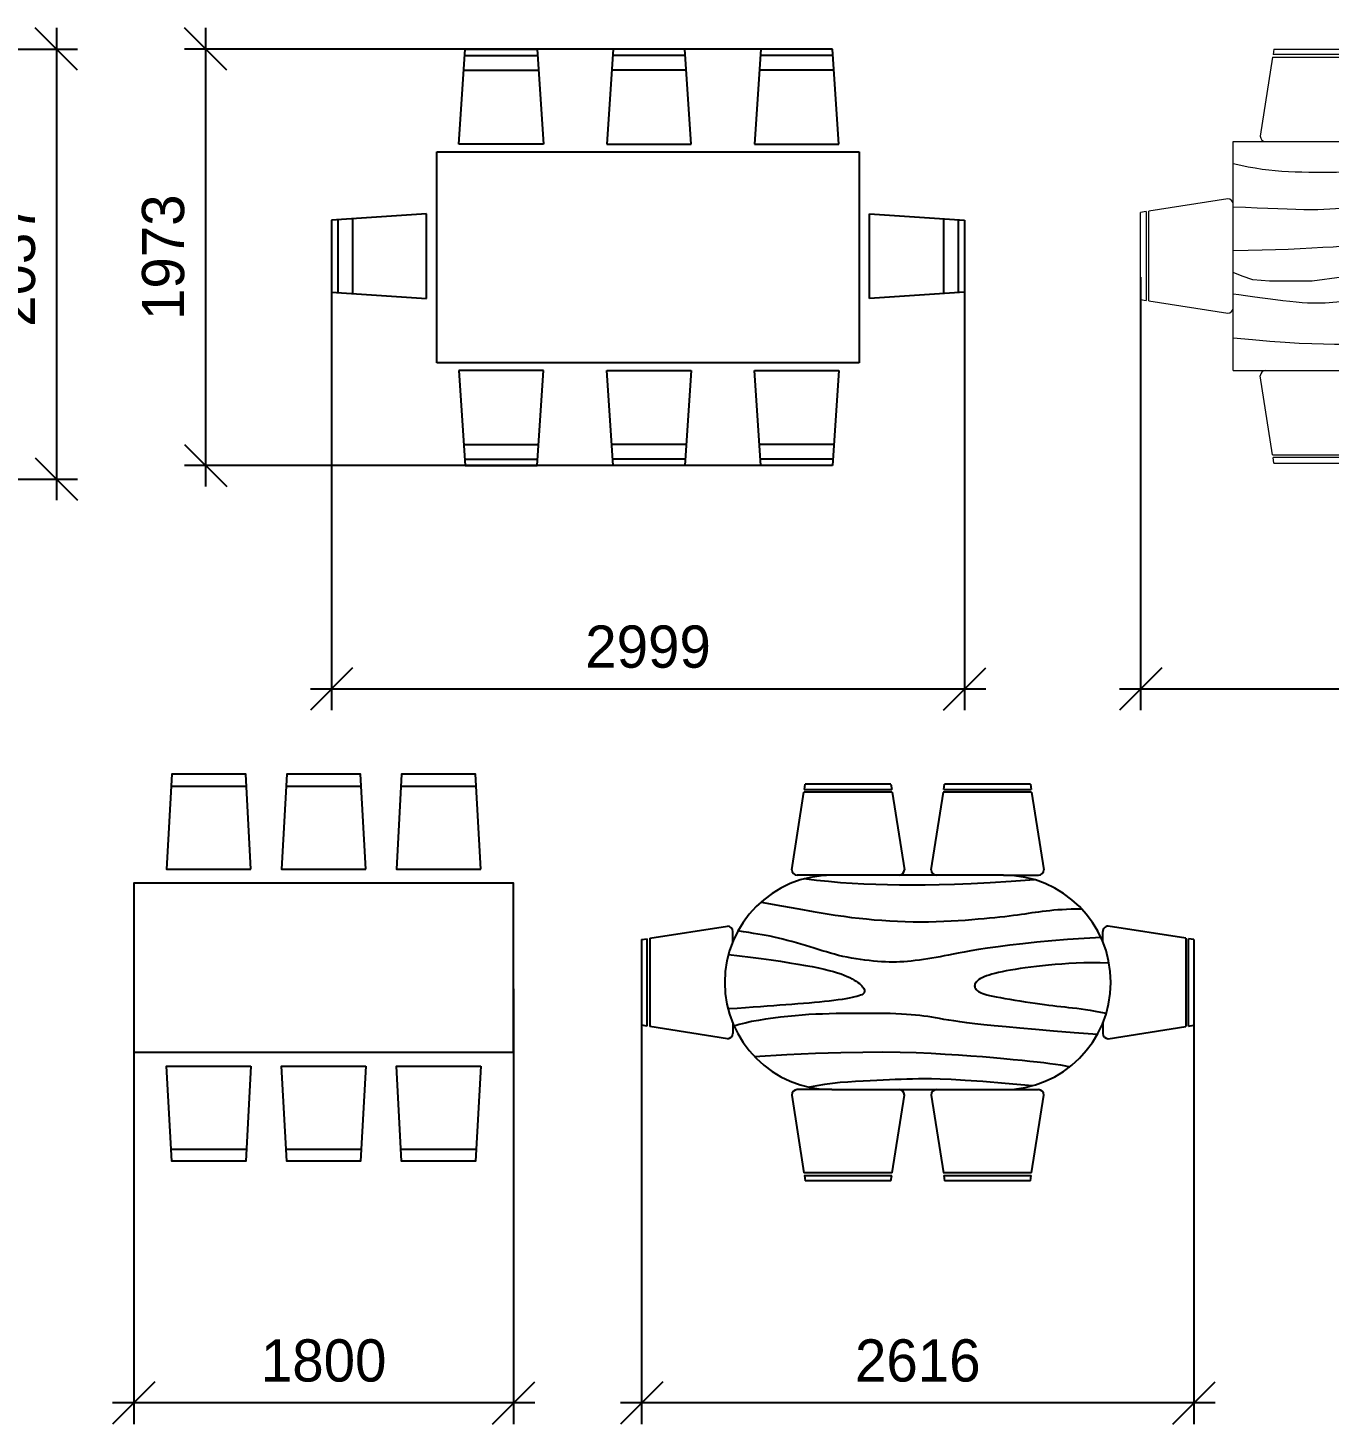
# Model space of a CAD drawing. Header units: millimetres. Extents: x 3103 to 179340, y -10977 to 70536.
# Drawn here: x 46579 to 52742, y 37936 to 44550 of the extents above; entities that cross this region are included whole.
import ezdxf

# ---------------------------------------------------------------- set-up
doc = ezdxf.new("R2010")
doc.units = ezdxf.units.MM
doc.header["$LTSCALE"] = 0.5
doc.layers.add('MEBEL', color=1, linetype='Continuous')
doc.styles.add('WROMLATS', font='wromlats.shx', dxfattribs={"bigfont": 'bigfont.shx'})
doc.dimstyles.new('juka', dxfattribs={"dimscale": 100, "dimtxt": 2, "dimasz": 2, "dimexe": 1, "dimexo": 1, "dimgap": 1, "dimtad": 1, "dimtoh": 1, "dimdec": 0, "dimzin": 0, "dimdsep": 46, "dimtxsty": 'WROMLATS', "dimblk": 'OBLIQUE', "dimcen": -3, "dimdle": 1, "dimclrd": 256, "dimclre": 256, "dimclrt": 256, "dimadec": 0, "dimazin": 0, "dimtfac": 1, "dimtdec": 0, "dimtix": 1, "dimtmove": 2, "dimatfit": 3, "dimldrblk": 'ORIGIN2', "dimfxl": 1, "dimtvp": 2.5, "dimtolj": 1, "dimtzin": 0, "dimarcsym": 0})

# ---------------------------------------------------------------- blocks, each defined once
blk = doc.blocks.new('OZ1486')
at = {"layer": 'MEBEL'}
for p, q in [((180.6, 859.3), (530.6, 859.3)), ((725, 859.3), (1075, 859.3)), ((1269.4, 859.3), (1619.4, 859.3)), ((180.6, -859.3), (530.6, -859.3)), ((725, -859.3), (1075, -859.3)), ((1269.4, -859.3), (1619.4, -859.3))]:
    blk.add_line(p, q, dxfattribs=at)
for points in [[(555.6, 466.9), (530.6, 916.9), (180.6, 916.9), (155.6, 466.9)], [(1100, 466.9), (1075, 916.9), (725, 916.9), (700, 466.9)], [(1644.4, 466.9), (1619.4, 916.9), (1269.4, 916.9), (1244.4, 466.9)], [(0, -400), (1800, -400), (1800, 400), (0, 400)], [(555.6, -466.9), (530.6, -916.9), (180.6, -916.9), (155.6, -466.9)], [(1100, -466.9), (1075, -916.9), (725, -916.9), (700, -466.9)], [(1644.4, -466.9), (1619.4, -916.9), (1269.4, -916.9), (1244.4, -466.9)]]:
    blk.add_lwpolyline(points, close=True, dxfattribs=at)
blk = doc.blocks.new('_Oblique')
at = {"color": 0, "lineweight": -2}
blk.add_line((-0.5, -0.5), (0.5, 0.5), dxfattribs=at)
blk = doc.blocks.new('*D683')
at = {"layer": 'Defpoints', "color": 0, "transparency": 16777216}
for p in [(45898.9, 44449.6), (44404.6, 42412.4), (46713.9, 42412.4)]:
    blk.add_point(p, dxfattribs=at)
at = {"layer": 'MEBEL', "lineweight": -2, "transparency": 16777216}
for p, q in [((46713.9, 44549.6), (46713.9, 42312.4)), ((45998.9, 44449.6), (46813.9, 44449.6)), ((44504.6, 42412.4), (46813.9, 42412.4))]:
    blk.add_line(p, q, dxfattribs=at)
at = {"layer": 'MEBEL', "lineweight": -2, "transparency": 16777216, "xscale": 200, "yscale": 200, "zscale": 200}
for p, rotation in [((46713.9, 44449.6), 90), ((46713.9, 42412.4), 270)]:
    blk.add_blockref('_Oblique', p, dxfattribs=dict(at, rotation=rotation))
at = {"layer": 'MEBEL', "transparency": 16777216, "insert": (46513.9, 43431), "char_height": 200, "attachment_point": 5, "rotation": 90, "style": 'WROMLATS'}
blk.add_mtext('\\A1;2037', dxfattribs=at)
blk = doc.blocks.new('_Origin2')
at = {"color": 0, "linetype": 'ByBlock', "lineweight": -2}
blk.add_line((-0.5, 0), (-1, 0), dxfattribs=at)
for radius in [0.5, 0.25]:
    blk.add_circle((0, 0), radius, dxfattribs=at)
blk = doc.blocks.new('ms_04')
at = {"layer": 'MEBEL', "linetype": 'Continuous', "lineweight": 0}
for p, q in [((625.2, 941.9), (566.8, 567.7)), ((625.3, 941.9), (1050.4, 941.9)), ((631.3, 980.6), (627.3, 954.8)), ((1048.3, 954.8), (627.3, 954.8)), ((631.3, 980.6), (1044.2, 980.6)), ((1048.2, 954.8), (1044.2, 980.6)), ((1108.7, 567.7), (1050.2, 941.9)), ((1310.1, 941.9), (1251.6, 567.7)), ((1310.2, 941.9), (1735.2, 941.9)), ((1316.1, 980.6), (1312.1, 954.8)), ((1733.1, 954.8), (1312.2, 954.8)), ((1316.1, 980.6), (1729, 980.6)), ((1733.1, 954.8), (1729, 980.6)), ((1793.5, 567.7), (1735.1, 941.9)), ((1936.5, 567.7), (1994.9, 941.9)), ((2419.8, 941.9), (1994.8, 941.9)), ((1996.9, 954.8), (2001, 980.6)), ((1996.9, 954.8), (2417.8, 954.8)), ((2413.9, 980.6), (2001, 980.6)), ((2413.9, 980.6), (2417.9, 954.8)), ((2419.9, 941.9), (2478.4, 567.7)), ((412.9, 271), (38.7, 212.5)), ((2632.3, 271), (3006.4, 212.5)), ((25.8, 210.5), (0, 206.5)), ((0, -206.5), (0, 206.5)), ((25.8, 210.5), (25.8, -210.4)), ((38.7, -212.4), (38.7, 212.6)), ((3006.4, -212.4), (3006.4, 212.6)), ((3019.3, 210.5), (3045.2, 206.5)), ((3019.3, 210.5), (3019.3, -210.4)), ((3045.2, -206.5), (3045.2, 206.5)), ((0, -206.5), (25.8, -210.5)), ((38.7, -212.5), (412.9, -271)), ((3006.5, -212.5), (2632.3, -271)), ((3045.2, -206.5), (3019.4, -210.5)), ((438.7, -541.9), (2606.4, -541.9)), ((625.2, -941.9), (566.8, -567.7)), ((1108.7, -567.7), (1050.2, -941.9)), ((1310.1, -941.9), (1251.6, -567.7)), ((1793.5, -567.7), (1735.1, -941.9)), ((1936.5, -567.7), (1994.9, -941.9)), ((2419.9, -941.9), (2478.4, -567.7)), ((625.3, -941.9), (1050.4, -941.9)), ((1048.3, -954.8), (627.3, -954.8)), ((631.3, -980.6), (627.3, -954.8)), ((631.3, -980.6), (1044.2, -980.6)), ((1048.2, -954.8), (1044.2, -980.6)), ((1310.2, -941.9), (1735.2, -941.9)), ((1316.1, -980.6), (1312.1, -954.8)), ((1733.1, -954.8), (1312.2, -954.8)), ((1316.1, -980.6), (1729, -980.6)), ((1733.1, -954.8), (1729, -980.6)), ((2419.8, -941.9), (1994.8, -941.9)), ((1996.9, -954.8), (2417.8, -954.8)), ((1996.9, -954.8), (2001, -980.6)), ((2413.9, -980.6), (2001, -980.6)), ((2413.9, -980.6), (2417.9, -954.8))]:
    blk.add_line(p, q, dxfattribs=at)
for points in [[(438.7, -541.9), (438.7, 541.9), (2606.4, 541.9), (2606.4, -541.9)], [(438.7, 438.7), (474.9, 430.2), (509.5, 423.1), (542.8, 417.2), (575.1, 412.3), (606.7, 408.4), (637.9, 405.3), (669, 402.8), (700.4, 401), (732.2, 399.5), (764.4, 398.4), (797, 397.7), (829.7, 397.3), (862.5, 397.2), (895.3, 397.4), (928, 397.8), (960.4, 398.5), (992.6, 399.3), (1024.5, 400.3), (1056.5, 401.6), (1088.8, 403), (1121.5, 404.7), (1154.8, 406.7), (1189, 408.9), (1224.2, 411.3), (1260.5, 414), (1297.8, 417), (1335.6, 420.2), (1373.7, 423.5), (1411.8, 427), (1449.5, 430.6), (1486.5, 434.2), (1522.6, 437.9), (1557.3, 441.6), (1590.8, 445.4), (1623, 449.1), (1654, 453), (1683.7, 456.9), (1712.2, 461), (1739.6, 465.1), (1765.8, 469.5), (1790.8, 474), (1815, 478.6), (1838.4, 483.2), (1861.4, 487.6), (1884.1, 491.8), (1906.8, 495.7), (1929.6, 499.1), (1952.8, 502), (1976.7, 504.3), (2001.6, 506), (2027.9, 507.1), (2055.9, 507.7), (2086.1, 507.9), (2118.9, 507.6), (2154.6, 506.9), (2193.7, 506), (2236.4, 504.6), (2282.4, 502.4), (2331.3, 498.8), (2382.8, 493.1), (2436.4, 484.9), (2491.9, 473.4), (2548.7, 458.2), (2606.4, 438.7)], [(2606.4, 335.5), (2538.4, 353.7), (2475.6, 367.3), (2417.7, 377), (2364.4, 383.3), (2315.2, 387), (2269.9, 388.5), (2228.1, 388.5), (2189.5, 387.6), (2153.7, 386.4), (2120.3, 384.8), (2089.2, 383), (2059.9, 380.7), (2032.3, 378.1), (2005.9, 375.2), (1980.4, 371.8), (1955.6, 367.9), (1931.2, 363.6), (1906.8, 358.9), (1882.2, 353.8), (1857, 348.4), (1830.9, 342.8), (1803.6, 336.8), (1774.8, 330.8), (1744.3, 324.5), (1711.6, 318.2), (1676.9, 311.8), (1640.2, 305.4), (1601.4, 299), (1560.6, 292.7), (1517.8, 286.4), (1473, 280.2), (1426.2, 274.2), (1377.7, 268.4), (1328, 262.8), (1278, 257.4), (1228.4, 252.3), (1180, 247.4), (1133.7, 242.9), (1090.2, 238.7), (1050.2, 234.8), (1014.4, 231.3), (982, 228.2), (952.1, 225.5), (923.8, 223.2), (896.1, 221.4), (868.1, 220.1), (838.9, 219.3), (807.5, 219), (773.1, 219.3), (735.6, 220), (694.7, 221.3), (650.6, 222.9), (602.9, 224.8), (551.8, 227.1), (497.1, 229.6), (438.7, 232.3)], [(438.7, 25.8), (509.5, 27.3), (576.3, 29.1), (639.5, 31.1), (699.4, 33.2), (756.3, 35.7), (810.5, 38.3), (862.4, 41.3), (912.3, 44.4), (960.3, 47.9), (1006.6, 51.6), (1051.1, 55.6), (1093.7, 59.7), (1134.3, 64.1), (1172.9, 68.6), (1209.4, 73.2), (1243.8, 78), (1276.1, 82.8), (1306.3, 87.7), (1334.6, 92.7), (1361.1, 97.6), (1386, 102.4), (1409.4, 107.2), (1431.5, 111.9), (1452.4, 116.4), (1472.2, 120.8), (1491, 124.9), (1508.7, 128.9), (1525.4, 132.7), (1541, 136.3), (1555.5, 139.7), (1569.1, 143), (1581.5, 146), (1592.9, 148.9), (1603.4, 151.6), (1613.1, 154.2), (1622.1, 156.7), (1630.5, 159.2), (1638.5, 161.7), (1646.1, 164.2), (1653.5, 166.7), (1660.9, 169.4), (1668.2, 172.1), (1675.5, 175), (1683, 178), (1690.6, 181.1), (1698.5, 184.3), (1706.7, 187.8), (1715.3, 191.4), (1724.3, 195.2), (1733.9, 199.2), (1744.4, 203.3), (1755.8, 207.7), (1768.5, 212.2), (1782.5, 216.9), (1798, 221.8), (1815.3, 226.9), (1834.5, 232.1), (1855.2, 237.5), (1877.2, 242.7), (1900.1, 247.8), (1923.6, 252.7), (1947.3, 257.1), (1970.9, 261.1), (1994, 264.4), (2016.4, 267), (2038.1, 268.9), (2059.2, 270.3), (2079.7, 271.1), (2099.7, 271.6), (2119.3, 271.7), (2138.6, 271.6), (2157.7, 271.3), (2176.5, 270.8), (2195.1, 270.3), (2213.3, 269.6), (2231.1, 268.8), (2248.4, 267.8), (2265, 266.6), (2281, 265.1), (2296.1, 263.4), (2310.4, 261.4), (2324, 259.2), (2337, 256.7), (2349.4, 254), (2361.6, 251.1), (2373.5, 248.1), (2385.3, 245), (2397.1, 241.7), (2409.1, 238.3), (2421.3, 234.8), (2433.7, 231.1), (2446.2, 227.3), (2458.8, 223.2), (2471.6, 218.8), (2484.6, 214.1), (2497.7, 209.1), (2510.9, 203.7), (2524.2, 197.6), (2537.7, 190.5), (2551.3, 182.1), (2564.9, 172.1), (2578.7, 160.1), (2592.5, 145.8), (2606.4, 129)], [(2606.4, 25.8), (2428.9, 59.2), (2170.8, 77), (1727.4, 59.2), (1531, 29.7), (1351.4, -5.8), (1048.4, -76.9), (952.9, -100.5), (812.6, -118.3), (672.3, -118.3), (610.6, -118.3), (532, -112.4), (481.5, -94.6), (438.7, -77.4)], [(2606.4, -77.4), (2527.3, -71.8), (2448.6, -68.4), (2370.5, -67), (2293.3, -67.2), (2217.4, -68.9), (2143.1, -71.7), (2070.5, -75.2), (2000.1, -79.3), (1932, -83.7), (1866.6, -88.2), (1804.1, -92.9), (1744.7, -97.7), (1688.5, -102.6), (1635.9, -107.5), (1587.1, -112.4), (1542.2, -117.3), (1501.4, -122.1), (1464.2, -126.8), (1430, -131.5), (1398.1, -136.3), (1367.9, -141.1), (1338.7, -146.1), (1310.1, -151.3), (1281.3, -156.7), (1251.8, -162.4), (1221.9, -168.2), (1191.9, -174.2), (1162.1, -180), (1132.9, -185.8), (1104.6, -191.3), (1077.6, -196.4), (1052.1, -201.1), (1028.5, -205.3), (1006.5, -208.9), (985.8, -212.1), (966.3, -214.8), (947.5, -217.1), (929.2, -219), (911.2, -220.6), (893.1, -221.8), (874.6, -222.8), (855.4, -223.4), (835.3, -223.6), (813.7, -223.3), (790.4, -222.5), (765.1, -221), (737.4, -218.8), (706.9, -215.9), (673.7, -212.2), (638.3, -207.9), (601.9, -203.1), (565.4, -198.2), (529.8, -193.3), (496.2, -188.5), (465.5, -184.3), (438.7, -180.6)], [(438.7, -387.1), (529.7, -396.1), (611.5, -403.2), (685, -408.5), (751.4, -412.3), (811.6, -414.8), (866.8, -416.4), (917.9, -417.2), (966, -417.6), (1012.1, -417.6), (1056.3, -417.5), (1098.9, -417.1), (1139.9, -416.5), (1179.4, -415.7), (1217.7, -414.7), (1254.7, -413.5), (1290.6, -412.2), (1325.6, -410.6), (1359.6, -408.8), (1392.7, -406.8), (1424.9, -404.6), (1456.4, -402.2), (1487, -399.5), (1516.8, -396.6), (1546, -393.4), (1574.4, -390), (1602.3, -386.2), (1629.7, -382.2), (1656.8, -378), (1683.7, -373.5), (1710.6, -368.9), (1737.6, -364), (1764.8, -358.9), (1792.4, -353.6), (1820.3, -348.3), (1848.5, -342.9), (1877.1, -337.6), (1906, -332.4), (1935.3, -327.4), (1964.9, -322.8), (1994.9, -318.5), (2025.2, -314.6), (2055.6, -311.2), (2085.9, -308.2), (2115.8, -305.6), (2145.1, -303.4), (2173.6, -301.5), (2200.9, -300), (2226.9, -298.7), (2251.4, -297.8), (2274.4, -297), (2296, -296.6), (2316.3, -296.3), (2335.5, -296.2), (2353.6, -296.2), (2370.6, -296.5), (2386.8, -296.8), (2402.3, -297.2), (2417, -297.6), (2431.1, -298.1), (2444.7, -298.6), (2458, -298.9), (2470.9, -299.2), (2483.6, -299.3), (2496.3, -299.2), (2508.9, -298.9), (2521.7, -298.3), (2534.6, -297.3), (2547.9, -295.8), (2561.6, -293.8), (2575.9, -291.2), (2590.8, -287.9), (2606.4, -283.9)]]:
    blk.add_lwpolyline(points, dxfattribs=at)
for centre, start, end in [((592.6, 567.7), 180, 270), ((1082.9, 567.7), 270, 0), ((1277.4, 567.7), 180, 270), ((1767.7, 567.7), 270, 0), ((1962.3, 567.7), 180, 270), ((2452.6, 567.7), 270, 0), ((412.9, 245.2), 0, 90), ((2632.3, 245.2), 90, 180), ((412.9, -245.2), 270, 0), ((2632.3, -245.2), 180, 270), ((592.6, -567.7), 90, 180), ((1082.9, -567.7), 0, 90), ((1277.4, -567.7), 90, 180), ((1767.7, -567.7), 0, 90), ((1962.3, -567.7), 90, 180), ((2452.6, -567.7), 0, 90)]:
    blk.add_arc(centre, 25.8, start, end, dxfattribs=at)
blk = doc.blocks.new('ms_15')
at = {"layer": 'MEBEL', "linetype": 'Continuous'}
for p, q in [((770.68172, 914.391872), (774.65174, 939.8)), ((1181.05174, 939.8), (774.65174, 939.8)), ((1181.05174, 939.8), (1185.01922, 914.411176)), ((1431.08172, 914.391872), (1435.05174, 939.8)), ((1841.45174, 939.8), (1435.05174, 939.8)), ((1841.45174, 939.8), (1845.41922, 914.411176)), ((711.15174, 533.4), (768.69544, 901.681712)), ((1186.9039, 901.7), (768.5786, 901.7)), ((770.62838, 914.4), (1184.9481, 914.4)), ((1187.00296, 901.715494), (1244.55174, 533.4)), ((1371.55174, 533.4), (1429.09544, 901.681712)), ((1847.3039, 901.7), (1428.9786, 901.7)), ((1431.02838, 914.4), (1845.3481, 914.4)), ((1847.40296, 901.715494), (1904.95174, 533.4)), ((901.65174, 508), (736.55174, 508)), ((1714.45174, 508), (901.65174, 508)), ((1714.45174, 508), (1879.55174, 508)), ((38.08476, 209.150712), (406.4, 266.7)), ((2578.02126, 209.150712), (2209.70348, 266.7)), ((0, 203.2), (25.38984, 207.166718)), ((0, 203.2), (0, -203.2)), ((25.4, -207.224122), (25.4, 207.095852)), ((38.1, 209.052414), (38.1, -209.27441)), ((431.8, 193.168524), (431.8, 241.3)), ((2184.30348, 193.168524), (2184.30348, 241.3)), ((2578.00348, 209.052414), (2578.00348, -209.27441)), ((2590.70348, -207.224122), (2590.70348, 207.095852)), ((2616.10348, 203.2), (2590.71618, 207.166718)), ((2616.10348, 203.2), (2616.10348, -203.2)), ((431.8, -193.046096), (431.8, -241.3)), ((2184.30348, -193.046096), (2184.30348, -241.3)), ((25.40762, -207.170274), (0, -203.2)), ((406.4, -266.7), (38.11778, -209.1563)), ((2209.70348, -266.7), (2577.9857, -209.1563)), ((2590.69586, -207.170274), (2616.10348, -203.2)), ((901.65174, -508), (736.55174, -508)), ((901.65174, -508), (1714.45174, -508)), ((1714.45174, -508), (1879.55174, -508)), ((711.15174, -533.4), (768.69544, -901.681712)), ((1187.00296, -901.715494), (1244.55174, -533.4)), ((1371.55174, -533.4), (1429.09544, -901.681712)), ((1847.40296, -901.715494), (1904.95174, -533.4)), ((1186.9039, -901.7), (768.5786, -901.7)), ((770.62838, -914.4), (1184.9481, -914.4)), ((770.68172, -914.391872), (774.65174, -939.8)), ((1181.05174, -939.8), (1185.01922, -914.411176)), ((1847.3039, -901.7), (1428.9786, -901.7)), ((1431.02838, -914.4), (1845.3481, -914.4)), ((1431.08172, -914.391872), (1435.05174, -939.8)), ((1841.45174, -939.8), (1845.41922, -914.411176)), ((1181.05174, -939.8), (774.65174, -939.8)), ((1841.45174, -939.8), (1435.05174, -939.8))]:
    blk.add_line(p, q, dxfattribs=at)
for points in [[(1861.71078, 486.201466), (1750.06254, 477.914208), (1650.52756, 471.548206), (1561.57676, 466.882734), (1481.68868, 463.69732), (1409.33424, 461.771492), (1342.98944, 460.88427), (1281.12774, 460.815436), (1222.22006, 461.344264), (1164.93036, 462.308448), (1108.66174, 463.779362), (1053.00526, 465.886292), (997.54944, 468.758778), (941.88788, 472.52636), (885.6091, 477.318578), (828.30416, 483.264972), (769.56412, 490.495082)], [(565.59196, 380.903226), (662.88666, 363.019594), (744.25556, 348.313248), (812.05832, 336.380074), (868.65714, 326.815196), (916.41168, 319.214246), (957.6816, 313.172856), (994.8291, 308.285896), (1030.2113, 304.149252), (1065.77638, 300.431708), (1101.83676, 297.09491), (1138.28322, 294.174672), (1175.01162, 291.706046), (1211.92036, 289.724592), (1248.90276, 288.265362), (1285.85722, 287.363916), (1322.67452, 287.05556), (1359.2429, 287.35655), (1395.39472, 288.207704), (1430.94964, 289.530028), (1465.72986, 291.24529), (1499.55504, 293.274496), (1532.24992, 295.539668), (1563.63162, 297.961812), (1593.52488, 300.462442), (1621.79254, 302.97628), (1648.48032, 305.490118), (1673.67966, 308.003702), (1697.47692, 310.51754), (1719.96354, 313.031378), (1741.22588, 315.545216), (1761.35792, 318.0588), (1780.44856, 320.572638), (1798.60194, 323.083936), (1816.00348, 325.579232), (1832.8513, 328.043286), (1849.35114, 330.460096), (1865.70112, 332.814168), (1882.10444, 335.089754), (1898.76176, 337.270852), (1915.8712, 339.342222), (1933.61818, 341.285322), (1952.11192, 343.072974), (1971.44132, 344.675206), (1991.69274, 346.061792), (2012.96016, 347.203268), (2035.33248, 348.069662), (2058.8986, 348.630748), (2083.74742, 348.857062)], [(2175.98752, 212.266022), (2095.50762, 208.443322), (2017.61598, 203.395326), (1942.92474, 197.377558), (1872.05112, 190.646304), (1805.60726, 183.457342), (1744.20276, 176.066196), (1688.45738, 168.729152), (1638.98326, 161.701734), (1596.14362, 155.189682), (1559.29584, 149.19579), (1527.55346, 143.673322), (1500.0224, 138.575034), (1475.8162, 133.853936), (1454.04078, 129.46253), (1433.80968, 125.35408), (1414.22882, 121.481342), (1394.57684, 117.808756), (1374.79024, 114.348514), (1354.9757, 111.12373), (1335.23228, 108.15828), (1315.6692, 105.475532), (1296.3906, 103.099362), (1277.49808, 101.052884), (1259.09578, 99.359974), (1241.24466, 98.04019), (1223.8101, 97.097596), (1206.6143, 96.531938), (1189.47692, 96.34347), (1172.22016, 96.531938), (1154.66622, 97.097596), (1136.63476, 98.04019), (1117.95052, 99.359974), (1098.4865, 101.056694), (1078.36208, 103.130604), (1057.7449, 105.581704), (1036.80514, 108.40974), (1015.7206, 111.614712), (994.65638, 115.196874), (973.7852, 119.155972), (953.27978, 123.49226), (933.25696, 128.199134), (913.63038, 133.243574), (894.2578, 138.586718), (874.99698, 144.189196), (855.70568, 150.011384), (836.2442, 156.01442), (816.46776, 162.15868), (796.23666, 168.405302), (775.46454, 174.708566), (754.27078, 181.0004), (732.83064, 187.20562), (711.31938, 193.249804), (689.91226, 199.058276), (668.78708, 204.556614), (648.11402, 209.669888), (628.07088, 214.323676), (608.7237, 218.4781), (589.70926, 222.233998), (570.55766, 225.726498), (550.79138, 229.091236), (529.94052, 232.463594), (507.53518, 235.978954), (483.10038, 239.772698), (456.16368, 243.980462)], [(411.12694, 131.8133), (464.2485, 125.60173), (515.79018, 119.267478), (565.46496, 112.850676), (612.99344, 106.391202), (658.08352, 99.929188), (700.45326, 93.504004), (739.81818, 87.15629), (775.89126, 80.92567), (808.482, 74.840846), (837.77328, 68.885816), (864.03688, 63.03264), (887.55474, 57.254394), (908.5961, 51.522884), (927.44036, 45.81144), (944.36184, 40.091868), (959.6374, 34.33699), (973.5058, 28.530296), (986.06102, 22.700234), (997.36656, 16.88592), (1007.48084, 11.12647), (1016.45974, 5.461254), (1024.3693, -0.070358), (1031.26286, -5.42925), (1037.20392, -10.576052), (1042.24582, -15.479014), (1046.43174, -20.138898), (1049.79978, -24.562816), (1052.38296, -28.758896), (1054.22192, -32.735266), (1055.35476, -36.499292), (1055.8145, -40.059102), (1055.64178, -43.42257), (1054.84168, -46.601634), (1053.29736, -49.623218), (1050.85896, -52.519326), (1047.37662, -55.3212), (1042.70302, -58.060082), (1036.6883, -60.767722), (1029.1826, -63.475362), (1020.03606, -66.214244), (1009.142, -69.006974), (996.53344, -71.83882), (982.28404, -74.686414), (966.47254, -77.526134), (949.16752, -80.334612), (930.45026, -83.087972), (910.38934, -85.762846), (889.0635, -88.335358), (866.54894, -90.78976), (842.93964, -93.137736), (818.32958, -95.399606), (792.82036, -97.59442), (766.50596, -99.742244), (739.4829, -101.862636), (711.85024, -103.975154), (683.70196, -106.099356), (655.05584, -108.255054), (625.59438, -110.461806), (594.92388, -112.739424), (562.64556, -115.107212), (528.36318, -117.584982), (491.68304, -120.192292), (452.20636, -122.948954), (409.5369, -125.874526)], [(2214.13578, 91.200478), (2172.24356, 92.291916), (2132.37318, 92.529406), (2094.3824, 92.012516), (2058.14168, 90.84056), (2023.51132, 89.113614), (1990.36178, 86.930738), (1958.55336, 84.391754), (1927.95144, 81.595976), (1898.45696, 78.628494), (1870.08516, 75.515724), (1842.89192, 72.269604), (1816.9255, 68.90131), (1792.24432, 65.423288), (1768.8941, 61.847222), (1746.93072, 58.184542), (1726.40498, 54.447186), (1707.35498, 50.64506), (1689.76802, 46.780196), (1673.60854, 42.85234), (1658.85114, 38.861746), (1645.46534, 34.808414), (1633.42066, 30.69209), (1622.68662, 26.512774), (1613.23274, 22.270974), (1605.02854, 17.968722), (1598.0156, 13.619226), (1592.13296, 9.238488), (1587.32474, 4.842002), (1583.52998, 0.445516), (1580.68772, -3.935476), (1578.74208, -8.284718), (1577.62956, -12.58697), (1577.29936, -16.82623), (1577.73878, -20.987258), (1578.93766, -25.053798), (1580.88838, -29.010356), (1583.58332, -32.841184), (1587.0174, -36.530788), (1591.18046, -40.063166), (1596.06742, -43.42257), (1601.70876, -46.605444), (1608.28736, -49.654714), (1616.02674, -52.625498), (1625.1555, -55.57266), (1635.89208, -58.551064), (1648.46, -61.616082), (1663.08532, -64.822578), (1679.99156, -68.225162), (1699.2854, -71.858378), (1720.60362, -75.672188), (1743.47124, -79.596234), (1767.41328, -83.559142), (1791.95222, -87.491062), (1816.608, -91.32062), (1840.90818, -94.977204), (1864.3727, -98.390456), (1886.63834, -101.50856), (1907.794, -104.355646), (1928.04288, -106.97464), (1947.5831, -109.40923), (1966.61532, -111.702342), (1985.34274, -113.89741), (2003.96602, -116.03736), (2022.68582, -118.165626), (2041.70534, -120.33631), (2061.23794, -122.647964), (2081.49444, -125.21057), (2102.69328, -128.133602), (2125.04274, -131.526534), (2148.76126, -135.499094), (2174.05966, -140.161264), (2201.15384, -145.622264)], [(2158.67234, -246.696992), (2048.81734, -238.049308), (1951.68266, -230.259128), (1866.2269, -223.22663), (1791.40612, -216.851738), (1726.17892, -211.034122), (1669.50136, -205.67396), (1620.33204, -200.670922), (1577.62956, -195.925186), (1540.41094, -191.355218), (1507.92942, -186.95416), (1479.50174, -182.733696), (1454.44464, -178.705764), (1432.06724, -174.882302), (1411.68628, -171.274486), (1392.6185, -167.894762), (1374.17556, -164.754306), (1355.74532, -161.863532), (1337.01028, -159.223964), (1317.72406, -156.835856), (1297.64028, -154.699208), (1276.5151, -152.813766), (1254.0996, -151.179784), (1230.14994, -149.797262), (1204.4172, -148.6662), (1176.75406, -147.78355), (1147.38404, -147.136866), (1116.62972, -146.710146), (1084.8086, -146.487388), (1052.24326, -146.453352), (1019.25374, -146.59229), (986.15754, -146.8882), (953.27978, -147.325334), (920.8516, -147.901406), (888.76632, -148.6662), (856.82836, -149.6822), (824.84976, -151.012398), (792.62986, -152.719532), (759.97816, -154.866848), (726.70162, -157.51683), (692.60466, -160.732216), (657.6314, -164.562282), (622.28222, -168.999662), (587.18958, -174.02302), (552.99356, -179.61102), (520.32408, -185.743088), (489.82376, -192.397634), (462.12252, -199.553322), (437.8579, -207.189324)], [(534.98496, -351.41154), (688.50002, -342.208612), (823.84392, -335.724754), (943.10708, -331.634592), (1048.37738, -329.612498), (1141.7427, -329.33259), (1225.296, -330.469748), (1301.12262, -332.697836), (1371.31298, -335.69148), (1437.60952, -339.16493), (1500.35006, -342.991948), (1559.52952, -347.08592), (1615.14028, -351.36074), (1667.17472, -355.729794), (1715.62522, -360.106722), (1760.4867, -364.40491), (1801.74646, -368.538252), (1839.45276, -372.448074), (1873.8596, -376.18797), (1905.27178, -379.83922), (1933.9941, -383.483104), (1960.33644, -387.200902), (1984.59852, -391.074148), (2007.09022, -395.184122), (2028.11634, -399.612104)], [(1850.69734, -489.41863), (1721.3453, -478.28581), (1616.42552, -469.936068), (1532.56996, -463.989674), (1466.4055, -460.067152), (1414.55902, -457.789026), (1373.66248, -456.775312), (1340.3453, -456.646788), (1311.23182, -457.023216), (1283.45692, -457.589636), (1256.15954, -458.285342), (1228.9917, -459.114906), (1201.59526, -460.08163), (1173.6197, -461.190086), (1144.70688, -462.443576), (1114.50628, -463.846418), (1082.6623, -465.402422), (1048.9565, -467.141052), (1013.71146, -469.191848), (977.38438, -471.71102), (940.42992, -474.853762), (903.30782, -478.775268), (866.47274, -483.631494), (830.38188, -489.577888), (795.49244, -496.769644)]]:
    blk.add_lwpolyline(points, dxfattribs=at)
for centre, radius, start, end in [((736.55174, 533.4), 25.4, 180, 270), ((1219.15174, 533.4), 25.4, 270, 0), ((1396.95174, 533.4), 25.4, 180, 270), ((1879.55174, 533.4), 25.4, 270, 0), ((901.65174, 0), 508, 90, 270), ((1714.45174, 0), 508, 270, 90), ((406.4, 241.3), 25.4, 0, 90), ((2209.70348, 241.3), 25.4, 90, 180.0000006829), ((406.4, -241.3), 25.4, 270, 0), ((2209.70348, -241.3), 25.4, 180.0000006829, 270), ((736.55174, -533.4), 25.4, 90, 180), ((1219.15174, -533.4), 25.4, 0, 90), ((1396.95174, -533.4), 25.4, 90, 180), ((1879.55174, -533.4), 25.4, 0, 90)]:
    blk.add_arc(centre, radius, start, end, dxfattribs=at)
blk = doc.blocks.new('st i stul 2')
at = {"layer": 'MEBEL'}
for p, q in [((104, 36.3), (134, 486.3)), ((134, 486.3), (474, 486.3)), ((134, 486.3), (474, 486.3)), ((474, 486.3), (504, 36.3)), ((834, 486.3), (804, 36.3)), ((1174, 486.3), (834, 486.3)), ((1174, 486.3), (834, 486.3)), ((1204, 36.3), (1174, 486.3)), ((1534, 486.3), (1504, 36.3)), ((1874, 486.3), (1534, 486.3)), ((1874, 486.3), (1534, 486.3)), ((1904, 36.3), (1874, 486.3)), ((132, 456.3), (476, 456.3)), ((1176, 456.3), (832, 456.3)), ((1876, 456.3), (1532, 456.3)), ((127.3, 386.3), (480.6, 386.3)), ((1180.6, 386.3), (827.3, 386.3)), ((1880.6, 386.3), (1527.3, 386.3)), ((0, -1000), (0, 0)), ((0, 0), (2000, 0)), ((504, 36.3), (104, 36.3)), ((804, 36.3), (1204, 36.3)), ((1504, 36.3), (1904, 36.3)), ((2000, 0), (2000, -1000)), ((-49.6, -295.1), (-499.6, -325.1)), ((-499.6, -325.1), (-499.6, -665.1)), ((-499.6, -325.1), (-499.6, -665.1)), ((-469.6, -323.1), (-469.6, -667.1)), ((-399.6, -318.5), (-399.6, -671.8)), ((-49.6, -695.1), (-49.6, -295.1)), ((2049.6, -295.1), (2499.6, -325.1)), ((2049.6, -695.1), (2049.6, -295.1)), ((2399.6, -318.5), (2399.6, -671.8)), ((2469.6, -323.1), (2469.6, -667.1)), ((2499.6, -325.1), (2499.6, -665.1)), ((2499.6, -325.1), (2499.6, -665.1)), ((-499.6, -665.1), (-49.6, -695.1)), ((2499.6, -665.1), (2049.6, -695.1)), ((2000, -1000), (0, -1000)), ((104, -1036.3), (134, -1486.3)), ((504, -1036.3), (104, -1036.3)), ((474, -1486.3), (504, -1036.3)), ((804, -1036.3), (1204, -1036.3)), ((834, -1486.3), (804, -1036.3)), ((1204, -1036.3), (1174, -1486.3)), ((1504, -1036.3), (1904, -1036.3)), ((1534, -1486.3), (1504, -1036.3)), ((1904, -1036.3), (1874, -1486.3)), ((127.3, -1386.3), (480.6, -1386.3)), ((1180.6, -1386.3), (827.3, -1386.3)), ((1880.6, -1386.3), (1527.3, -1386.3)), ((132, -1456.3), (476, -1456.3)), ((134, -1486.3), (474, -1486.3)), ((134, -1486.3), (474, -1486.3)), ((1176, -1456.3), (832, -1456.3)), ((1174, -1486.3), (834, -1486.3)), ((1174, -1486.3), (834, -1486.3)), ((1876, -1456.3), (1532, -1456.3)), ((1874, -1486.3), (1534, -1486.3)), ((1874, -1486.3), (1534, -1486.3))]:
    blk.add_line(p, q, dxfattribs=at)
blk = doc.blocks.new('*D832')
at = {"layer": 'Defpoints', "color": 0, "transparency": 16777216}
for p in [(48016.8, 43468.1), (51016, 43468.1), (48016.8, 41417.6)]:
    blk.add_point(p, dxfattribs=at)
at = {"layer": 'MEBEL', "lineweight": -2, "transparency": 16777216}
for p, q in [((48016.8, 43368.1), (48016.8, 41317.6)), ((51016, 43368.1), (51016, 41317.6)), ((51116, 41417.6), (47916.8, 41417.6))]:
    blk.add_line(p, q, dxfattribs=at)
at = {"layer": 'MEBEL', "lineweight": -2, "transparency": 16777216, "xscale": 200, "yscale": 200, "zscale": 200, "rotation": 180}
blk.add_blockref('_Oblique', (48016.8, 41417.6), dxfattribs=at)
at = {"layer": 'MEBEL', "lineweight": -2, "transparency": 16777216, "xscale": 200, "yscale": 200, "zscale": 200}
blk.add_blockref('_Oblique', (51016, 41417.6), dxfattribs=at)
at = {"layer": 'MEBEL', "transparency": 16777216, "insert": (49516.4, 41617.6), "char_height": 200, "attachment_point": 5, "style": 'WROMLATS'}
blk.add_mtext('\\A1;2999', dxfattribs=at)
blk = doc.blocks.new('*D833')
at = {"layer": 'Defpoints', "color": 0, "transparency": 16777216}
for p in [(50220.4, 44449.6), (47420.4, 42476.9), (50220.4, 42476.9)]:
    blk.add_point(p, dxfattribs=at)
at = {"layer": 'MEBEL', "lineweight": -2, "transparency": 16777216}
for p, q in [((47420.4, 44549.6), (47420.4, 42376.9)), ((50120.4, 44449.6), (47320.4, 44449.6)), ((50120.4, 42476.9), (47320.4, 42476.9))]:
    blk.add_line(p, q, dxfattribs=at)
at = {"layer": 'MEBEL', "lineweight": -2, "transparency": 16777216, "xscale": 200, "yscale": 200, "zscale": 200}
for p, rotation in [((47420.4, 44449.6), 90), ((47420.4, 42476.9), 270)]:
    blk.add_blockref('_Oblique', p, dxfattribs=dict(at, rotation=rotation))
at = {"layer": 'MEBEL', "transparency": 16777216, "insert": (47220.4, 43463.3), "char_height": 200, "attachment_point": 5, "rotation": 90, "style": 'WROMLATS'}
blk.add_mtext('\\A1;1973', dxfattribs=at)
blk = doc.blocks.new('*D835')
at = {"layer": 'Defpoints', "color": 0, "transparency": 16777216}
for p in [(51849.6, 43469), (54894.8, 43469), (51849.6, 41417.6)]:
    blk.add_point(p, dxfattribs=at)
at = {"layer": 'MEBEL', "lineweight": -2, "transparency": 16777216}
for p, q in [((51849.6, 43369), (51849.6, 41317.6)), ((54894.8, 43369), (54894.8, 41317.6)), ((54994.8, 41417.6), (51749.6, 41417.6))]:
    blk.add_line(p, q, dxfattribs=at)
at = {"layer": 'MEBEL', "lineweight": -2, "transparency": 16777216, "xscale": 200, "yscale": 200, "zscale": 200, "rotation": 180}
blk.add_blockref('_Oblique', (51849.6, 41417.6), dxfattribs=at)
at = {"layer": 'MEBEL', "lineweight": -2, "transparency": 16777216, "xscale": 200, "yscale": 200, "zscale": 200}
blk.add_blockref('_Oblique', (54894.8, 41417.6), dxfattribs=at)
at = {"layer": 'MEBEL', "transparency": 16777216, "insert": (53372.2, 41617.6), "char_height": 200, "attachment_point": 5, "style": 'WROMLATS'}
blk.add_mtext('\\A1;3045', dxfattribs=at)
blk = doc.blocks.new('*D838')
at = {"layer": 'Defpoints', "color": 0, "transparency": 16777216}
for p in [(49486, 40028.2), (52102.1, 40028.2), (49486, 38036.1)]:
    blk.add_point(p, dxfattribs=at)
at = {"layer": 'MEBEL', "lineweight": -2, "transparency": 16777216}
for p, q in [((49486, 39928.2), (49486, 37936.1)), ((52102.1, 39928.2), (52102.1, 37936.1)), ((52202.1, 38036.1), (49386, 38036.1))]:
    blk.add_line(p, q, dxfattribs=at)
at = {"layer": 'MEBEL', "lineweight": -2, "transparency": 16777216, "xscale": 200, "yscale": 200, "zscale": 200, "rotation": 180}
blk.add_blockref('_Oblique', (49486, 38036.1), dxfattribs=at)
at = {"layer": 'MEBEL', "lineweight": -2, "transparency": 16777216, "xscale": 200, "yscale": 200, "zscale": 200}
blk.add_blockref('_Oblique', (52102.1, 38036.1), dxfattribs=at)
at = {"layer": 'MEBEL', "transparency": 16777216, "insert": (50794.1, 38236.1), "char_height": 200, "attachment_point": 5, "style": 'WROMLATS'}
blk.add_mtext('\\A1;2616', dxfattribs=at)
blk = doc.blocks.new('*D839')
at = {"layer": 'Defpoints', "color": 0, "transparency": 16777216}
for p in [(47079.8, 40098.2), (48879.8, 40098.2), (47079.8, 38036.1)]:
    blk.add_point(p, dxfattribs=at)
at = {"layer": 'MEBEL', "lineweight": -2, "transparency": 16777216}
for p, q in [((47079.8, 39998.2), (47079.8, 37936.1)), ((48879.8, 39998.2), (48879.8, 37936.1)), ((48979.8, 38036.1), (46979.8, 38036.1))]:
    blk.add_line(p, q, dxfattribs=at)
at = {"layer": 'MEBEL', "lineweight": -2, "transparency": 16777216, "xscale": 200, "yscale": 200, "zscale": 200, "rotation": 180}
blk.add_blockref('_Oblique', (47079.8, 38036.1), dxfattribs=at)
at = {"layer": 'MEBEL', "lineweight": -2, "transparency": 16777216, "xscale": 200, "yscale": 200, "zscale": 200}
blk.add_blockref('_Oblique', (48879.8, 38036.1), dxfattribs=at)
at = {"layer": 'MEBEL', "transparency": 16777216, "insert": (47979.8, 38236.1), "char_height": 200, "attachment_point": 5, "style": 'WROMLATS'}
blk.add_mtext('\\A1;1800', dxfattribs=at)

msp = doc.modelspace()

# ---------------------------------------------------------------- block references
at = {"layer": 'MEBEL'}
for name, p in [('st i stul 2', (48516.4, 43963.3)), ('ms_04', (51849.6, 43469)), ('OZ1486', (47079.8, 40098.2)), ('ms_15', (49486, 40028.2))]:
    msp.add_blockref(name, p, dxfattribs=at)

# ---------------------------------------------------------------- dimensions: what is measured, and where the dimension line sits
dim = msp.add_linear_dim(base=(46713.9, 42412.4), p1=(45898.9, 44449.6), p2=(44404.6, 42412.4), angle=90, dimstyle='juka', dxfattribs=at)
dim.commit()
dim.dimension.update_dxf_attribs({"geometry": '*D683', "text_midpoint": (46513.9, 43431)})
dim = msp.add_linear_dim(base=(47420.4, 42476.9), p1=(50220.4, 44449.6), p2=(50220.4, 42476.9), angle=90, dimstyle='juka', override={"dimfxl": 1.5}, dxfattribs=at)
dim.commit()
dim.dimension.update_dxf_attribs({"geometry": '*D833', "text_midpoint": (47220.4, 43463.3)})
for base, p1, p2, picture, middle in [((48016.8, 41417.6), (51016, 43468.1), (48016.8, 43468.1), '*D832', (49516.4, 41617.6)), ((51849.6, 41417.6), (54894.8, 43469), (51849.6, 43469), '*D835', (53372.2, 41617.6)), ((47079.8, 38036.1), (48879.8, 40098.2), (47079.8, 40098.2), '*D839', (47979.8, 38236.1)), ((49486, 38036.1), (52102.1, 40028.2), (49486, 40028.2), '*D838', (50794.1, 38236.1))]:
    dim = msp.add_linear_dim(base=base, p1=p1, p2=p2, dimstyle='juka', override={"dimfxl": 1.5}, dxfattribs=at)
    dim.commit()
    dim.dimension.update_dxf_attribs({"geometry": picture, "text_midpoint": middle})

doc.saveas('drawing.dxf')
